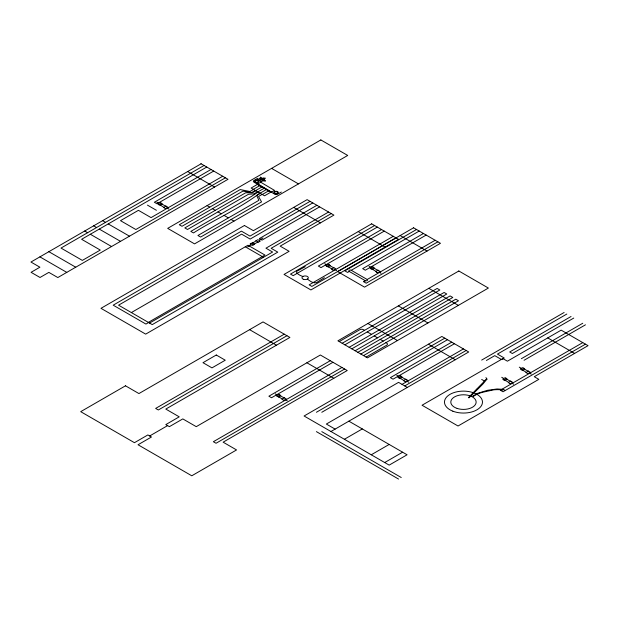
<?xml version="1.0" encoding="UTF-8"?>
<svg xmlns="http://www.w3.org/2000/svg" width="619" height="619" viewBox="0 0 619 619"><rect width="100%" height="100%" fill="white"/><g stroke="black" fill="none" stroke-linecap="round" stroke-linejoin="round"><path stroke-width="0.93" d="M502.729 389.9L502.806 389.351L497.111 388.972L487.633 390.272L477.829 393.235L472.761 396.098L473.365 396.431A25.874 14.941 0 0 1 480.081 393.05A47.764 27.576 0 0 1 483.083 392.175L493.861 389.815A25.247 14.577 0 0 1 502.713 389.931M261.636 180.23L261.651 180.214A0.967 0.557 0 0 0 261.791 179.982M486.991 379.076L483.261 383.641A85.909 49.597 0 0 1 482.085 384.894L469.063 397.816L468.382 397.63L476.994 388.763M265.064 178.489L265.094 178.45A2.344 1.354 0 0 0 265.288 178.094A2.344 1.354 0 0 0 264.63 178.086L263.64 178.156M483.865 381.737L485.582 379.741L486.967 379.107M483.617 382.024L477.257 388.523M260.483 177.274L260.506 177.251A2.105 1.215 0 0 0 260.243 177.521L260.119 178.024A10.639 6.144 0 0 1 260.065 178.218A5.06 2.925 0 0 0 260.019 178.396L260.026 178.404A0.905 0.518 0 0 0 260.166 178.783L260.259 178.868M250.44 243.693L250.285 243.824A1.207 0.696 0 0 0 250.122 244.257L252.374 245.441L254.448 244.196A8.921 5.153 0 0 1 255.987 243.081A8.921 5.153 0 0 1 257.914 242.191L258.541 241.983A6.105 3.521 0 0 0 259.787 241.464M259.81 241.402L259.91 241.309A1.207 0.696 0 0 0 260.073 240.876L257.821 239.692L255.748 240.938A8.921 5.153 0 0 1 254.208 242.052A8.921 5.153 0 0 1 252.281 242.942L251.654 243.151A6.105 3.521 0 0 0 250.409 243.669M263.129 180.129L262.998 180.16A0.983 0.565 0 0 1 262.216 179.936L262.232 179.936M324.356 277.707L319.358 280.802A51.663 29.828 0 0 0 318.406 281.413C314.885 284.81 310.428 281.467 307.403 279.061M165.784 208.479L167.834 207.179L165.675 205.98A8.921 5.153 0 0 1 163.749 205.09A8.921 5.153 0 0 1 162.201 203.984L161.838 203.62A6.105 3.521 0 0 0 160.948 202.9L160.677 202.823A1.207 0.696 0 0 0 159.919 202.738L157.876 204.038L160.035 205.229A8.921 5.153 0 0 1 161.961 206.119A8.921 5.153 0 0 1 163.509 207.233L163.873 207.597M332.697 269.892L332.921 269.985A1.207 0.696 0 0 0 333.68 270.077L335.73 268.77L333.571 267.578A8.921 5.153 0 0 1 331.645 266.688A8.921 5.153 0 0 1 330.097 265.574L329.734 265.211A6.105 3.521 0 0 0 328.844 264.499L328.573 264.421A1.207 0.696 0 0 0 327.815 264.328L325.772 265.628L327.931 266.828A8.921 5.153 0 0 1 329.857 267.718A8.921 5.153 0 0 1 331.405 268.824L331.769 269.188A6.105 3.521 0 0 0 332.658 269.907M373.11 267.091L372.878 266.998A1.207 0.696 0 0 0 372.12 266.905L370.077 268.213L372.236 269.404A8.921 5.153 0 0 1 374.162 270.294A8.921 5.153 0 0 1 375.71 271.408M376.994 272.468L377.226 272.561A1.207 0.696 0 0 0 377.985 272.654L380.035 271.408L377.869 270.155A8.921 5.153 0 0 1 375.95 269.265A8.921 5.153 0 0 1 374.394 268.159L374.038 267.795A6.105 3.521 0 0 0 373.149 267.075M280.221 395.34A6.105 3.521 0 0 0 279.347 394.613L279.084 394.543A1.207 0.696 0 0 0 278.318 394.45L276.275 395.75L278.434 396.949A8.921 5.153 0 0 1 280.361 397.839A8.921 5.153 0 0 1 281.908 398.946L282.272 399.309M282.287 399.301A6.105 3.521 0 0 0 283.162 400.029L283.425 400.106A1.207 0.696 0 0 0 284.191 400.191L286.233 398.891L284.075 397.7A8.921 5.153 0 0 1 282.148 396.81A8.921 5.153 0 0 1 280.6 395.696L280.237 395.332M400.818 376.081L400.586 375.988A1.207 0.696 0 0 0 399.828 375.895L397.777 377.195L399.944 378.395A8.921 5.153 0 0 1 401.87 379.285A8.921 5.153 0 0 1 403.418 380.391L403.774 380.755A6.105 3.521 0 0 0 404.671 381.474L404.934 381.552A1.207 0.696 0 0 0 405.693 381.637L407.743 380.337L405.577 379.145A8.921 5.153 0 0 1 403.65 378.255A8.921 5.153 0 0 1 402.102 377.141L401.793 376.832A6.105 3.521 0 0 0 400.857 376.058M505.769 378.062L505.537 377.969A1.207 0.696 0 0 0 504.779 377.884L502.729 379.184L504.895 380.376A8.921 5.153 0 0 1 506.822 381.265A8.921 5.153 0 0 1 508.369 382.38M526.305 372.599A6.105 3.521 0 0 0 527.171 373.327L527.442 373.396A1.207 0.696 0 0 0 528.2 373.489L530.243 372.189L528.084 370.99A8.921 5.153 0 0 1 526.158 370.1A8.921 5.153 0 0 1 524.61 368.994L524.247 368.63A6.105 3.521 0 0 0 523.357 367.91L523.094 367.841A1.207 0.696 0 0 0 522.335 367.748L520.285 369.048L522.444 370.247A8.921 5.153 0 0 1 524.37 371.137A8.921 5.153 0 0 1 525.918 372.243L526.282 372.607M509.654 383.44L509.886 383.532A1.207 0.696 0 0 0 510.644 383.625L512.694 382.325L510.621 381.157M261.682 181.39L261.156 181.692A4.186 2.422 0 0 1 260.498 182.025L260.398 181.955A3.01 1.733 0 0 1 260.228 181.707L260.112 180.454A3.025 1.749 0 0 1 260.32 180.199A3.025 1.749 0 0 1 259.833 180.237L257.798 179.796A3.01 1.733 0 0 1 257.45 179.634L257.365 179.587A4.186 2.422 0 0 1 258.022 179.317L258.757 179.092M435.172 240.257L367.206 279.502C368.986 281.165 364.119 280.624 363.508 281.637L366.208 283.2L437.873 241.82M211.002 169.482L154.348 202.251L157.009 203.79L213.717 171.053M310.073 201.345L249.991 236.094L241.418 231.142L113.184 305.175L145.937 324.077L148.622 322.53M316.905 205.291L259.353 238.594L262.015 240.126L319.628 206.862M381.544 229.533L318.367 266.069L321.006 267.617L384.26 231.104M423.458 233.495L362.672 268.646L365.311 270.201L426.174 235.065M330.244 360.715L268.886 396.199L271.532 397.746L276.523 394.86M451.723 342.16L390.38 377.636L393.019 379.184L454.439 343.731M571.051 316.495L509.708 351.971L512.346 353.519L573.767 318.058M201.129 163.78L30.95 262.038L39.91 267.207L31.066 272.314L40.026 277.482L48.862 272.383L57.822 277.552L228.001 179.301L200.92 163.664M204.061 165.482L61.002 248.072L82.358 260.398L100.27 250.061L81.615 239.29L206.761 167.037M158.882 204.827L161.505 203.318M160.205 205.291L162.31 204.077M163.695 207.419L166 206.088M222.716 176.245L151.059 217.617L138.424 210.321L120.504 220.658L135.847 229.517L225.417 177.808M257.62 178.342L253.968 180.446A2.097 1.215 0 0 0 253.968 182.164L274.728 194.149A2.097 1.215 0 0 0 277.699 194.149L281.351 192.045M253.357 189.329L259.632 185.708M253.535 189.429L249.952 191.495L240.195 189.569L179.286 224.736L181.986 226.291L242.888 191.132L251.74 192.532L255.322 190.466M255.601 190.621L261.868 187M255.802 190.745L252.219 192.811L245.72 192.749L184.818 227.916L187.518 229.471L248.42 194.304L254.014 193.848L257.597 191.774M257.837 191.913L264.112 188.292M258.077 192.052L251.732 196.223L190.822 231.382L193.484 232.922C215.157 219.141 239.746 208.557 259.872 193.089M260.081 193.205L266.348 189.592M260.351 193.368L256.738 195.449L258.843 200.339L197.933 235.506L200.633 237.062L261.543 201.895L258.533 196.486L262.139 194.397M262.317 194.498L268.584 190.884M312.788 202.908L250.153 239.073L241.603 234.137L118.562 305.175L152.243 324.619L277.784 252.134L271.137 248.296L331.266 213.578M131.367 312.564L247.979 245.24L264.963 255.051L148.351 322.375M247.654 246.865L250.85 245.016M259.346 240.118L262.998 238.006M328.581 212.031L265.953 248.188L272.6 252.026L149.558 323.064M374.611 225.533L290.497 274.093L293.197 275.648L377.311 227.088M326.778 266.425L329.401 264.909M328.101 266.89L330.206 265.675M331.591 269.017L333.896 267.687M393.258 236.303L309.152 284.864L311.852 286.419L395.959 237.858M416.525 229.494L344.853 270.867L347.553 272.43L349.248 271.447L365.249 280.678M349.271 271.47C347.808 270.294 350.625 269.629 351.252 270.286L419.218 231.049M371.083 269.002L373.706 267.485M372.406 269.466L374.51 268.251M375.702 271.408L378.194 270.263M284.268 334.167L155.655 408.424L158.34 409.971L286.953 335.722M149.674 435.969L167.587 425.624M339.251 341.58L359.848 329.687A2.53 1.462 0 0 1 363.43 329.687L364.56 330.337M342.168 343.266L437.138 288.439L439.838 289.994L344.868 344.822M349.155 347.298L444.125 292.47L446.786 294.01L351.816 348.837M277.188 394.481L332.96 362.285M355.128 350.749L450.098 295.921L452.799 297.476L357.828 352.304M277.281 396.547L279.904 395.03M278.604 397.011L280.709 395.796M282.094 399.139L284.4 397.808M360.823 354.037L455.793 299.201L458.486 300.764L363.523 355.592M285.514 400.052L213.362 441.711L216.046 443.258L344.644 369.032M286.179 399.665L341.943 367.469M366.115 357.093L386.72 345.201A2.53 1.462 0 0 0 386.72 343.127L385.916 342.663M316.402 412.277L444.79 338.16M321.787 412.285L447.483 339.715M398.791 377.992L401.414 376.476M400.114 378.457L402.218 377.242M403.603 380.584L405.902 379.254M402.041 384.368L463.438 348.923M404.741 385.931L466.138 350.486M330.956 431.513L468.722 351.979L441.85 336.457L304.084 415.999L389.173 465.124L407.085 454.787L348.868 421.175M344.388 439.273L362.301 428.928M481.675 360.088L564.118 312.487M486.426 360.459L494.782 355.639L501.576 359.562L504.261 358.03L497.444 354.099L566.811 314.05M521.368 358.703L582.765 323.257M524.069 360.266L585.466 324.813M371.261 454.787L389.173 444.442M503.742 379.973L506.365 378.464M521.291 369.837L523.914 368.328M505.065 380.437L507.17 379.223M522.622 370.301L524.719 369.094M508.361 382.38L510.853 381.234M526.104 372.437L528.409 371.106M501.111 389.753L500.33 390.202L503.03 391.765L585.466 344.172M502.001 389.243L582.765 342.609M384.693 462.54L402.613 452.203M305.275 266.688L299.913 269.575A51.663 29.828 0 0 1 298.853 270.124C292.841 272.012 299.975 275.594 302.923 276.476M265.257 180.972L265.118 180.996A2.105 1.215 0 0 1 264.723 181.042L263.771 180.949A10.639 6.144 0 0 0 263.532 180.934A5.06 2.925 0 0 1 263.207 180.903L263.06 180.88A0.905 0.518 0 0 1 262.618 180.702L262.479 180.624M261.303 178.674L261.187 178.736A0.983 0.565 0 0 0 261.319 179.231L261.35 179.239M260.607 179.703L260.645 179.703A1.439 0.836 0 0 0 261.466 179.665M351.252 270.286L367.214 279.502M400.145 235.553L427.025 251.066M271.586 168.376L298.451 183.889M547.738 337.904L574.618 353.418M358.239 231.591L385.111 247.105M293.692 207.396L320.48 222.863M428.82 288.315L458.377 305.384M369.063 266.325L370.812 267.331M379.3 272.228L381.041 273.234M187.689 171.54L214.569 187.054M519.279 367.16L521.02 368.166M529.508 373.071L531.257 374.077M398.365 305.894L427.922 322.963M324.758 263.74L326.507 264.754M334.995 269.652L336.736 270.658M212.286 208.595L215.28 210.321M217.981 211.884L221.293 213.795M223.954 215.327L228.241 217.803M207.094 205.609L209.748 207.148M231.104 219.474L233.967 221.122M501.723 377.296L503.464 378.302M511.959 383.207L513.7 384.213M255.941 240.752L258.239 242.083M428.41 344.218L455.29 359.732M252.451 242.88L254.556 244.095M251.128 243.344L253.751 244.861M481.675 379.439L484.468 381.049M245.294 246.788L263.501 257.28M367.91 323.482L397.468 340.543M156.862 202.15L158.611 203.156M167.099 208.061L168.84 209.067M147.446 205.121L156.406 210.29M367.26 331.892L371.547 334.368M374.209 335.908L377.52 337.819M380.221 339.374L383.215 341.108M396.771 375.307L398.512 376.313M407.008 381.219L408.749 382.225M407.325 387.424L398.559 382.356L326.352 424.046L335.119 429.114M102.607 220.666L105.54 222.36M108.24 223.923L129.472 236.179M93.647 225.834L96.579 227.537M99.28 229.092L120.519 241.348M84.695 231.011L87.627 232.705M90.328 234.261L111.559 246.524M306.892 362.78L333.803 378.279M48.862 251.693L75.735 267.207M39.91 256.87L66.775 272.383M275.262 393.862L277.01 394.868M285.498 399.773L287.247 400.779M321.787 431.636L401.244 477.512M316.402 431.629L398.559 479.06M249.604 329.664L276.438 345.201M508.516 382.534L508.725 382.743A6.105 3.521 0 0 0 509.615 383.463M375.865 271.563L376.066 271.772A6.105 3.521 0 0 0 376.963 272.484M260.715 179.495A0.967 0.557 0 0 1 261.125 179.456M264.77 179.007A2.507 1.447 0 0 1 263.648 179.587L263.733 179.626A1.903 1.099 0 0 1 264.058 179.719L264.313 179.866A3.25 1.872 0 0 1 264.537 180.036L265.056 180.578A7.552 4.356 0 0 0 265.381 180.918M262.425 180.771A2.43 1.4 0 0 1 261.667 181.375M258.788 179.115A2.43 1.4 0 0 1 260.034 178.876M263.617 178.102A2.507 1.447 0 0 0 262.324 178.551L262.278 178.489A1.903 1.099 0 0 0 262.232 178.28L262.061 178.094A3.25 1.872 0 0 0 261.845 177.924L261.172 177.521A7.552 4.356 0 0 1 260.638 177.196M262.139 179.324A0.928 0.534 0 0 1 263.052 179.023M262.232 179.75A0.928 0.534 0 0 1 263.005 179.974M261.411 178.736A0.928 0.534 0 0 1 261.636 179.286M262.982 179.193A0.928 0.534 0 0 1 262.309 179.456M165.784 208.479A1.207 0.696 0 0 1 165.025 208.386L164.801 208.293A6.105 3.521 0 0 1 163.888 207.589M505.808 378.047A6.105 3.521 0 0 1 506.675 378.774L507.062 379.122A8.921 5.153 0 0 0 508.601 380.236A8.921 5.153 0 0 0 510.528 381.134M485.892 377.667A2.724 1.571 0 0 1 486.286 379.432M502.767 389.606A2.213 1.277 0 0 1 504.771 390.225M257.659 183.858L271.385 191.967L274.581 190.435L260.862 182.296L257.666 183.835M320.843 139.94L167.687 228.365L194.552 243.878L347.716 155.454L320.843 139.94M257.388 184.416L251.121 188.037L264.553 195.797L270.828 192.176L257.388 184.416M244.428 225.502L100.974 308.324L145.674 334.128L289.127 251.306L280.167 246.138L333.912 215.11L307.125 199.643L253.388 230.67L244.428 225.502M371.671 223.838L284.036 274.434L310.908 289.947L398.543 239.352L371.671 223.838M125.495 385.807L80.71 411.666L134.447 442.693L147.887 434.933L151.469 437.006L138.029 444.759L191.774 475.787L236.559 449.936L223.126 442.175L347.228 370.526L320.356 355.004L196.254 426.661L182.814 418.908L169.382 426.661L165.799 424.595L179.231 416.835L165.799 409.082L289.909 337.432L263.036 321.911L138.927 393.568L125.495 385.807M413.585 227.792L337.672 271.625L364.545 287.139L440.457 243.313L413.585 227.792M216.271 355.012L202.978 362.688L211.969 367.879L225.262 360.204L216.271 355.012M458.826 270.99L337.904 340.806L367.462 357.867L488.383 288.059L458.826 270.99M502.868 358.579L422.05 405.236L458.029 426.004L538.84 379.346L534.274 376.708L588.05 345.657L561.178 330.144L507.402 361.194L502.868 358.579M275.231 193.368A1.594 0.921 0 0 0 277.668 192.625A1.594 0.921 0 0 0 275.331 191.774A1.594 0.921 0 0 0 275.231 193.368M255.833 182.164A1.594 0.921 0 0 0 258.262 181.421A1.594 0.921 0 0 0 255.926 180.578A1.594 0.921 0 0 0 255.833 182.164M255.477 182.497A2.259 1.308 0 0 0 258.935 181.429A2.259 1.308 0 0 0 255.608 180.23A2.259 1.308 0 0 0 255.477 182.497M274.875 193.693A2.259 1.308 0 0 0 278.333 192.633A2.259 1.308 0 0 0 275.022 191.433A2.259 1.308 0 0 0 274.875 193.693M303.581 279.355A3.165 1.826 0 0 0 308.332 277.769A3.165 1.826 0 0 0 303.581 276.182A3.165 1.826 0 0 0 303.581 279.355M457.139 408.424A12.666 7.312 0 0 0 476.143 402.087A12.666 7.312 0 0 0 457.139 395.758A12.666 7.312 0 0 0 457.139 408.424M452.822 411.171A19.003 10.972 0 0 0 482.425 402.868A19.003 10.972 0 0 0 455.174 392.222A19.003 10.972 0 0 0 452.822 411.171"/></g></svg>
